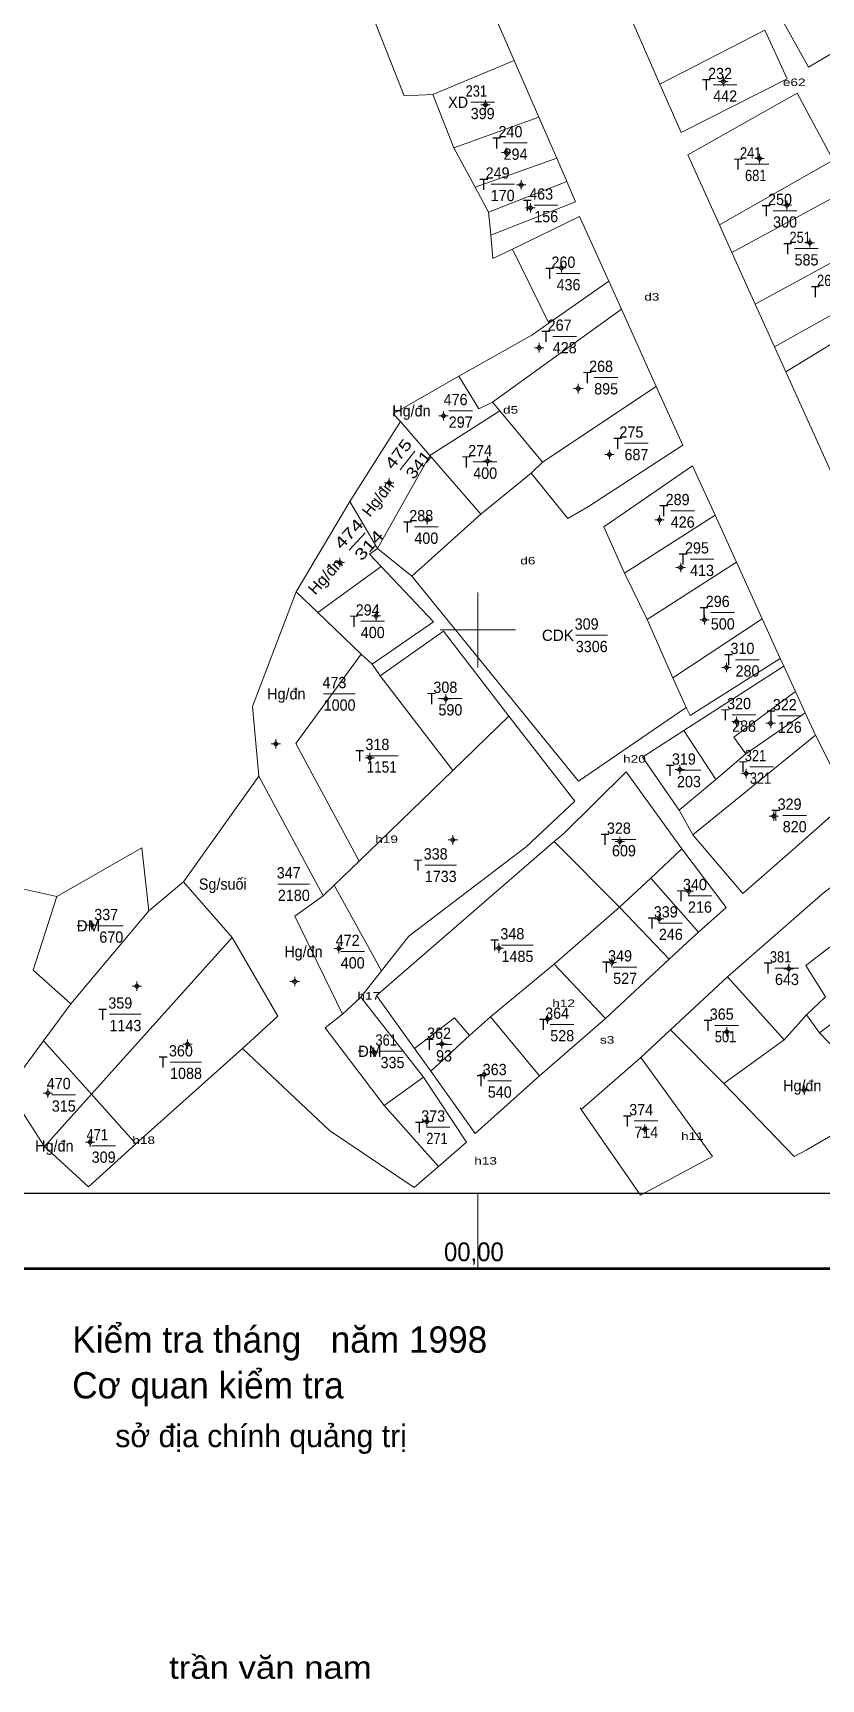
# Model space of a CAD drawing. Header units: metres. Extents: x 399630 to 400794, y 49521 to 50842.
# Drawn here: x 399881.7 to 400091.2, y 49520.8 to 49958.9 of the extents above; entities that cross this region are included whole.
import ezdxf
from ezdxf.enums import TextEntityAlignment as Align

# ---------------------------------------------------------------- set-up
doc = ezdxf.new("R2010")
doc.units = ezdxf.units.M
doc.header["$LTSCALE"] = 1.2
for name, color, linetype, lineweight in [('11', 7, 'Continuous', 13), ('15', 7, 'Continuous', 13), ('22', 7, 'Continuous', 13), ('63', 7, 'Continuous', 13)]:
    doc.layers.add(name, color=color, linetype=linetype, lineweight=lineweight)
doc.layers.add('50', color=7, linetype='Continuous')

msp = doc.modelspace()

# ---------------------------------------------------------------- hatches: boundary and pattern name
at = {"layer": '11'}
for points in [[(400065.419, 49945.978, 1), (400065.119, 49945.978, 1)], [(400002.199, 49939.7, 1), (400001.899, 49939.7, 1)], [(400007.665, 49927.047, 1), (400007.365, 49927.047, 1)], [(400075.038, 49925.444, 1), (400074.738, 49925.444, 1)], [(400011.676, 49918.407, 1), (400011.376, 49918.407, 1)], [(400014.108, 49912.313, 1), (400013.808, 49912.313, 1)], [(400082.262, 49913.033, 1), (400081.962, 49913.033, 1)], [(400088.379, 49902.978, 1), (400088.079, 49902.978, 1)], [(400022.407, 49896.379, 1), (400022.107, 49896.379, 1)], [(400016.454, 49875.115, 1), (400016.154, 49875.115, 1)], [(400026.858, 49864.205, 1), (400026.558, 49864.205, 1)], [(399991.049, 49856.975, 1), (399990.749, 49856.975, 1)], [(400002.741, 49844.872, 1), (400002.441, 49844.872, 1)], [(400035.141, 49846.647, 1), (400034.841, 49846.647, 1)], [(399976.573, 49839.159, 1), (399976.273, 49839.159, 1)], [(399986.71, 49829.325, 1), (399986.41, 49829.325, 1)], [(400048.43, 49829.259, 1), (400048.13, 49829.259, 1)], [(399963.493, 49817.965, 1), (399963.193, 49817.965, 1)], [(400054.077, 49816.602, 1), (400053.777, 49816.602, 1)], [(399973.091, 49803.709, 1), (399972.791, 49803.709, 1)], [(400060.384, 49802.723, 1), (400060.084, 49802.723, 1)], [(400066.294, 49790.017, 1), (400065.994, 49790.017, 1)], [(399991.643, 49781.646, 1), (399991.343, 49781.646, 1)], [(400068.955, 49775.59, 1), (400068.655, 49775.59, 1)], [(400077.998, 49775.149, 1), (400077.698, 49775.149, 1)], [(399946.447, 49769.68, 1), (399946.147, 49769.68, 1)], [(399971.421, 49765.996, 1), (399971.121, 49765.996, 1)], [(400053.873, 49762.879, 1), (400053.573, 49762.879, 1)], [(400071.529, 49761.788, 1), (400071.229, 49761.788, 1)], [(400078.814, 49750.452, 1), (400078.514, 49750.452, 1)], [(399993.538, 49744.098, 1), (399993.238, 49744.098, 1)], [(400037.918, 49743.712, 1), (400037.618, 49743.712, 1)], [(400056.222, 49730.516, 1), (400055.922, 49730.516, 1)], [(399897.557, 49721.447, 1), (399897.257, 49721.447, 1)], [(400048.368, 49723.126, 1), (400048.068, 49723.126, 1)], [(399963.181, 49715.203, 1), (399962.881, 49715.203, 1)], [(400005.752, 49715.335, 1), (400005.452, 49715.335, 1)], [(400035.801, 49711.521, 1), (400035.501, 49711.521, 1)], [(400082.793, 49709.826, 1), (400082.493, 49709.826, 1)], [(399909.498, 49705.183, 1), (399909.198, 49705.183, 1)], [(399951.446, 49706.468, 1), (399951.146, 49706.468, 1)], [(400018.661, 49696.412, 1), (400018.361, 49696.412, 1)], [(399922.947, 49689.748, 1), (399922.647, 49689.748, 1)], [(399990.569, 49689.844, 1), (399990.269, 49689.844, 1)], [(400066.35, 49693.044, 1), (400066.05, 49693.044, 1)], [(399972.486, 49687.629, 1), (399972.186, 49687.629, 1)], [(400001.859, 49681.683, 1), (400001.559, 49681.683, 1)], [(399885.805, 49676.701, 1), (399885.505, 49676.701, 1)], [(400086.9, 49677.568, 1), (400086.6, 49677.568, 1)], [(399986.607, 49669.178, 1), (399986.307, 49669.178, 1)], [(399897.079, 49663.72, 1), (399896.779, 49663.72, 1)], [(400044.535, 49667.144, 1), (400044.235, 49667.144, 1)]]:
    msp.add_hatch(color=256, dxfattribs=at).paths.add_polyline_path(points)

# ---------------------------------------------------------------- linework, layer by layer
for p, q in [((400064.64, 49945.98), (400064.02, 49945.98)), ((400065.27, 49947.23), (400065.27, 49946.6)), ((400065.27, 49945.35), (400065.27, 49944.73)), ((400066.52, 49945.98), (400065.89, 49945.98)), ((400001.42, 49939.7), (400000.8, 49939.7)), ((400002.05, 49940.95), (400002.05, 49940.33)), ((400003.3, 49939.7), (400002.67, 49939.7)), ((400002.05, 49939.08), (400002.05, 49938.45)), ((400006.89, 49927.05), (400006.27, 49927.05)), ((400007.52, 49928.3), (400007.52, 49927.67)), ((400007.52, 49926.42), (400007.52, 49925.8)), ((400008.77, 49927.05), (400008.14, 49927.05)), ((400074.89, 49926.69), (400074.89, 49926.07)), ((400074.26, 49925.44), (400073.64, 49925.44)), ((400074.89, 49924.82), (400074.89, 49924.19)), ((400076.14, 49925.44), (400075.51, 49925.44)), ((400010.9, 49918.41), (400010.28, 49918.41)), ((400011.53, 49919.66), (400011.53, 49919.03)), ((400011.53, 49917.78), (400011.53, 49917.16)), ((400012.78, 49918.41), (400012.15, 49918.41)), ((400013.96, 49913.56), (400013.96, 49912.94)), ((400082.11, 49914.28), (400082.11, 49913.66)), ((400013.33, 49912.31), (400012.71, 49912.31)), ((400013.96, 49911.69), (400013.96, 49911.06)), ((400015.21, 49912.31), (400014.58, 49912.31)), ((400081.49, 49913.03), (400080.86, 49913.03)), ((400082.11, 49912.41), (400082.11, 49911.78)), ((400083.36, 49913.03), (400082.74, 49913.03)), ((400087.6, 49902.98), (400086.98, 49902.98)), ((400088.23, 49904.23), (400088.23, 49903.6)), ((400088.23, 49902.35), (400088.23, 49901.73)), ((400089.48, 49902.98), (400088.85, 49902.98)), ((400021.63, 49896.38), (400021.01, 49896.38)), ((400022.26, 49897.63), (400022.26, 49897)), ((400022.26, 49895.75), (400022.26, 49895.13)), ((400023.51, 49896.38), (400022.88, 49896.38)), ((400015.68, 49875.11), (400015.05, 49875.11)), ((400016.3, 49876.36), (400016.3, 49875.74)), ((400016.3, 49874.49), (400016.3, 49873.86)), ((400017.55, 49875.11), (400016.93, 49875.11)), ((400026.71, 49865.46), (400026.71, 49864.83)), ((400026.08, 49864.21), (400025.46, 49864.21)), ((400026.71, 49863.58), (400026.71, 49862.96)), ((400027.96, 49864.21), (400027.33, 49864.21)), ((399990.27, 49856.98), (399989.65, 49856.98)), ((399990.9, 49858.23), (399990.9, 49857.6)), ((399990.9, 49856.35), (399990.9, 49855.73)), ((399992.15, 49856.98), (399991.52, 49856.98)), ((400034.99, 49847.9), (400034.99, 49847.27)), ((400001.97, 49844.87), (400001.34, 49844.87)), ((400002.59, 49846.12), (400002.59, 49845.5)), ((400002.59, 49844.25), (400002.59, 49843.62)), ((400003.84, 49844.87), (400003.22, 49844.87)), ((400034.37, 49846.65), (400033.74, 49846.65)), ((400034.99, 49846.02), (400034.99, 49845.4)), ((400036.24, 49846.65), (400035.62, 49846.65)), ((399975.8, 49839.16), (399975.17, 49839.16)), ((399976.42, 49840.41), (399976.42, 49839.78)), ((399977.67, 49839.16), (399977.05, 49839.16)), ((399976.42, 49838.53), (399976.42, 49837.91)), ((399986.56, 49830.57), (399986.56, 49829.95)), ((400048.28, 49830.51), (400048.28, 49829.88)), ((399985.94, 49829.32), (399985.31, 49829.32)), ((399986.56, 49828.7), (399986.56, 49828.07)), ((399987.81, 49829.32), (399987.19, 49829.32)), ((400047.66, 49829.26), (400047.03, 49829.26)), ((400048.28, 49828.63), (400048.28, 49828.01)), ((400049.53, 49829.26), (400048.91, 49829.26)), ((399962.72, 49817.97), (399962.09, 49817.97)), ((399963.34, 49819.22), (399963.34, 49818.59)), ((399963.34, 49817.34), (399963.34, 49816.72)), ((399964.59, 49817.97), (399963.97, 49817.97)), ((400053.93, 49817.85), (400053.93, 49817.23)), ((400053.3, 49816.6), (400052.68, 49816.6)), ((400053.93, 49815.98), (400053.93, 49815.35)), ((400055.18, 49816.6), (400054.55, 49816.6)), ((399972.94, 49804.96), (399972.94, 49804.33)), ((400060.23, 49803.97), (400060.23, 49803.35)), ((399972.32, 49803.71), (399971.69, 49803.71)), ((399972.94, 49803.08), (399972.94, 49802.46)), ((399974.19, 49803.71), (399973.57, 49803.71)), ((400059.61, 49802.72), (400058.98, 49802.72)), ((400060.23, 49802.1), (400060.23, 49801.47)), ((400061.48, 49802.72), (400060.86, 49802.72)), ((400066.14, 49791.27), (400066.14, 49790.64)), ((400065.52, 49790.02), (400064.89, 49790.02)), ((400066.14, 49789.39), (400066.14, 49788.77)), ((400067.39, 49790.02), (400066.77, 49790.02)), ((399991.49, 49782.9), (399991.49, 49782.27)), ((399990.87, 49781.65), (399990.24, 49781.65)), ((399991.49, 49781.02), (399991.49, 49780.4)), ((399992.74, 49781.65), (399992.12, 49781.65)), ((400068.18, 49775.59), (400067.55, 49775.59)), ((400068.8, 49776.84), (400068.8, 49776.21)), ((400068.8, 49774.96), (400068.8, 49774.34)), ((400070.05, 49775.59), (400069.43, 49775.59)), ((400077.22, 49775.15), (400076.6, 49775.15)), ((400077.85, 49776.4), (400077.85, 49775.77)), ((400077.85, 49774.52), (400077.85, 49773.9)), ((400079.1, 49775.15), (400078.47, 49775.15)), ((399945.67, 49769.68), (399945.05, 49769.68)), ((399946.3, 49770.93), (399946.3, 49770.31)), ((399946.3, 49769.06), (399946.3, 49768.43)), ((399947.55, 49769.68), (399946.92, 49769.68)), ((399970.65, 49766), (399970.02, 49766)), ((399971.27, 49767.25), (399971.27, 49766.62)), ((399971.27, 49765.37), (399971.27, 49764.75)), ((399972.52, 49766), (399971.9, 49766)), ((400053.1, 49762.88), (400052.47, 49762.88)), ((400053.72, 49764.13), (400053.72, 49763.5)), ((400053.72, 49762.25), (400053.72, 49761.63)), ((400054.97, 49762.88), (400054.35, 49762.88)), ((400070.75, 49761.79), (400070.13, 49761.79)), ((400071.38, 49763.04), (400071.38, 49762.41)), ((400071.38, 49761.16), (400071.38, 49760.54)), ((400072.63, 49761.79), (400072, 49761.79)), ((400078.66, 49751.7), (400078.66, 49751.08)), ((400078.04, 49750.45), (400077.41, 49750.45)), ((400078.66, 49749.83), (400078.66, 49749.2)), ((400079.91, 49750.45), (400079.29, 49750.45)), ((399992.76, 49744.1), (399992.14, 49744.1)), ((399993.39, 49745.35), (399993.39, 49744.72)), ((399993.39, 49743.47), (399993.39, 49742.85)), ((399994.64, 49744.1), (399994.01, 49744.1)), ((400037.14, 49743.71), (400036.52, 49743.71)), ((400037.77, 49744.96), (400037.77, 49744.34)), ((400037.77, 49743.09), (400037.77, 49742.46)), ((400039.02, 49743.71), (400038.39, 49743.71)), ((400055.45, 49730.52), (400054.82, 49730.52)), ((400056.07, 49731.77), (400056.07, 49731.14)), ((400056.07, 49729.89), (400056.07, 49729.27)), ((400057.32, 49730.52), (400056.7, 49730.52)), ((399896.78, 49721.45), (399896.16, 49721.45)), ((399897.41, 49722.7), (399897.41, 49722.07)), ((399897.41, 49720.82), (399897.41, 49720.2)), ((399898.66, 49721.45), (399898.03, 49721.45)), ((400047.59, 49723.13), (400046.97, 49723.13)), ((400048.22, 49724.38), (400048.22, 49723.75)), ((400048.22, 49722.5), (400048.22, 49721.88)), ((400049.47, 49723.13), (400048.84, 49723.13)), ((399963.03, 49716.45), (399963.03, 49715.83)), ((400005.6, 49716.59), (400005.6, 49715.96)), ((399962.41, 49715.2), (399961.78, 49715.2)), ((399963.03, 49714.58), (399963.03, 49713.95)), ((399964.28, 49715.2), (399963.66, 49715.2)), ((400004.98, 49715.34), (400004.35, 49715.34)), ((400005.6, 49714.71), (400005.6, 49714.09)), ((400006.85, 49715.34), (400006.23, 49715.34)), ((400035.65, 49712.77), (400035.65, 49712.15)), ((399951.3, 49707.72), (399951.3, 49707.09)), ((400035.03, 49711.52), (400034.4, 49711.52)), ((400035.65, 49710.9), (400035.65, 49710.27)), ((400036.9, 49711.52), (400036.28, 49711.52)), ((400082.02, 49709.83), (400081.39, 49709.83)), ((400082.64, 49711.08), (400082.64, 49710.45)), ((400082.64, 49709.2), (400082.64, 49708.58)), ((400083.89, 49709.83), (400083.27, 49709.83)), ((399908.72, 49705.18), (399908.1, 49705.18)), ((399909.35, 49706.43), (399909.35, 49705.81)), ((399909.35, 49704.56), (399909.35, 49703.93)), ((399910.6, 49705.18), (399909.97, 49705.18)), ((399950.67, 49706.47), (399950.05, 49706.47)), ((399951.3, 49705.84), (399951.3, 49705.22)), ((399952.55, 49706.47), (399951.92, 49706.47)), ((400017.89, 49696.41), (400017.26, 49696.41)), ((400018.51, 49697.66), (400018.51, 49697.04)), ((400018.51, 49695.79), (400018.51, 49695.16)), ((400019.76, 49696.41), (400019.14, 49696.41)), ((400066.2, 49694.29), (400066.2, 49693.67)), ((399922.8, 49691), (399922.8, 49690.37)), ((399990.42, 49691.09), (399990.42, 49690.47)), ((400065.57, 49693.04), (400064.95, 49693.04)), ((400066.2, 49692.42), (400066.2, 49691.79)), ((400067.45, 49693.04), (400066.82, 49693.04)), ((399922.17, 49689.75), (399921.55, 49689.75)), ((399922.8, 49689.12), (399922.8, 49688.5)), ((399924.05, 49689.75), (399923.42, 49689.75)), ((399971.71, 49687.63), (399971.09, 49687.63)), ((399972.34, 49688.88), (399972.34, 49688.25)), ((399972.34, 49687), (399972.34, 49686.38)), ((399973.59, 49687.63), (399972.96, 49687.63)), ((399989.79, 49689.84), (399989.17, 49689.84)), ((399990.42, 49689.22), (399990.42, 49688.59)), ((399991.67, 49689.84), (399991.04, 49689.84)), ((400001.08, 49681.68), (400000.46, 49681.68)), ((400001.71, 49682.93), (400001.71, 49682.31)), ((400002.96, 49681.68), (400002.33, 49681.68)), ((399885.66, 49677.95), (399885.66, 49677.33)), ((400001.71, 49681.06), (400001.71, 49680.43)), ((400086.12, 49677.57), (400085.5, 49677.57)), ((400086.75, 49678.82), (400086.75, 49678.19)), ((400086.75, 49676.94), (400086.75, 49676.32)), ((400088, 49677.57), (400087.37, 49677.57)), ((399885.03, 49676.7), (399884.41, 49676.7)), ((399885.66, 49676.08), (399885.66, 49675.45)), ((399886.91, 49676.7), (399886.28, 49676.7)), ((399985.83, 49669.18), (399985.21, 49669.18)), ((399986.46, 49670.43), (399986.46, 49669.8)), ((399986.46, 49668.55), (399986.46, 49667.93)), ((399987.71, 49669.18), (399987.08, 49669.18)), ((400044.38, 49668.39), (400044.38, 49667.77)), ((399896.3, 49663.72), (399895.68, 49663.72)), ((399896.93, 49664.97), (399896.93, 49664.34)), ((399898.18, 49663.72), (399897.55, 49663.72)), ((400043.76, 49667.14), (400043.13, 49667.14)), ((400044.38, 49666.52), (400044.38, 49665.89)), ((400045.63, 49667.14), (400045.01, 49667.14)), ((399896.93, 49663.09), (399896.93, 49662.47))]:
    msp.add_line(p, q, dxfattribs=at)
for points in [[(400065.27, 49946.6), (400064.64, 49945.98), (400065.27, 49945.35), (400065.89, 49945.98)], [(400002.05, 49940.33), (400001.42, 49939.7), (400002.05, 49939.08), (400002.67, 49939.7)], [(400007.52, 49927.67), (400006.89, 49927.05), (400007.52, 49926.42), (400008.14, 49927.05)], [(400074.89, 49926.07), (400074.26, 49925.44), (400074.89, 49924.82), (400075.51, 49925.44)], [(400011.53, 49919.03), (400010.9, 49918.41), (400011.53, 49917.78), (400012.15, 49918.41)], [(400082.11, 49913.66), (400081.49, 49913.03), (400082.11, 49912.41), (400082.74, 49913.03)], [(400013.96, 49912.94), (400013.33, 49912.31), (400013.96, 49911.69), (400014.58, 49912.31)], [(400088.23, 49903.6), (400087.6, 49902.98), (400088.23, 49902.35), (400088.85, 49902.98)], [(400022.26, 49897), (400021.63, 49896.38), (400022.26, 49895.75), (400022.88, 49896.38)], [(400016.3, 49875.74), (400015.68, 49875.11), (400016.3, 49874.49), (400016.93, 49875.11)], [(400026.71, 49864.83), (400026.08, 49864.21), (400026.71, 49863.58), (400027.33, 49864.21)], [(399990.9, 49857.6), (399990.27, 49856.98), (399990.9, 49856.35), (399991.52, 49856.98)], [(400002.59, 49845.5), (400001.97, 49844.87), (400002.59, 49844.25), (400003.22, 49844.87)], [(400034.99, 49847.27), (400034.37, 49846.65), (400034.99, 49846.02), (400035.62, 49846.65)], [(399976.42, 49839.78), (399975.8, 49839.16), (399976.42, 49838.53), (399977.05, 49839.16)], [(399986.56, 49829.95), (399985.94, 49829.32), (399986.56, 49828.7), (399987.19, 49829.32)], [(400048.28, 49829.88), (400047.66, 49829.26), (400048.28, 49828.63), (400048.91, 49829.26)], [(399963.34, 49818.59), (399962.72, 49817.97), (399963.34, 49817.34), (399963.97, 49817.97)], [(400053.93, 49817.23), (400053.3, 49816.6), (400053.93, 49815.98), (400054.55, 49816.6)], [(399972.94, 49804.33), (399972.32, 49803.71), (399972.94, 49803.08), (399973.57, 49803.71)], [(400060.23, 49803.35), (400059.61, 49802.72), (400060.23, 49802.1), (400060.86, 49802.72)], [(400066.14, 49790.64), (400065.52, 49790.02), (400066.14, 49789.39), (400066.77, 49790.02)], [(399991.49, 49782.27), (399990.87, 49781.65), (399991.49, 49781.02), (399992.12, 49781.65)], [(400068.8, 49776.21), (400068.18, 49775.59), (400068.8, 49774.96), (400069.43, 49775.59)], [(400077.85, 49775.77), (400077.22, 49775.15), (400077.85, 49774.52), (400078.47, 49775.15)], [(399946.3, 49770.31), (399945.67, 49769.68), (399946.3, 49769.06), (399946.92, 49769.68)], [(399971.27, 49766.62), (399970.65, 49766), (399971.27, 49765.37), (399971.9, 49766)], [(400053.72, 49763.5), (400053.1, 49762.88), (400053.72, 49762.25), (400054.35, 49762.88)], [(400071.38, 49762.41), (400070.75, 49761.79), (400071.38, 49761.16), (400072, 49761.79)], [(400078.66, 49751.08), (400078.04, 49750.45), (400078.66, 49749.83), (400079.29, 49750.45)], [(399993.39, 49744.72), (399992.76, 49744.1), (399993.39, 49743.47), (399994.01, 49744.1)], [(400037.77, 49744.34), (400037.14, 49743.71), (400037.77, 49743.09), (400038.39, 49743.71)], [(400056.07, 49731.14), (400055.45, 49730.52), (400056.07, 49729.89), (400056.7, 49730.52)], [(399897.41, 49722.07), (399896.78, 49721.45), (399897.41, 49720.82), (399898.03, 49721.45)], [(400048.22, 49723.75), (400047.59, 49723.13), (400048.22, 49722.5), (400048.84, 49723.13)], [(399963.03, 49715.83), (399962.41, 49715.2), (399963.03, 49714.58), (399963.66, 49715.2)], [(400005.6, 49715.96), (400004.98, 49715.34), (400005.6, 49714.71), (400006.23, 49715.34)], [(400035.65, 49712.15), (400035.03, 49711.52), (400035.65, 49710.9), (400036.28, 49711.52)], [(400082.64, 49710.45), (400082.02, 49709.83), (400082.64, 49709.2), (400083.27, 49709.83)], [(399909.35, 49705.81), (399908.72, 49705.18), (399909.35, 49704.56), (399909.97, 49705.18)], [(399951.3, 49707.09), (399950.67, 49706.47), (399951.3, 49705.84), (399951.92, 49706.47)], [(400018.51, 49697.04), (400017.89, 49696.41), (400018.51, 49695.79), (400019.14, 49696.41)], [(399922.8, 49690.37), (399922.17, 49689.75), (399922.8, 49689.12), (399923.42, 49689.75)], [(399990.42, 49690.47), (399989.79, 49689.84), (399990.42, 49689.22), (399991.04, 49689.84)], [(400066.2, 49693.67), (400065.57, 49693.04), (400066.2, 49692.42), (400066.82, 49693.04)], [(399972.34, 49688.25), (399971.71, 49687.63), (399972.34, 49687), (399972.96, 49687.63)], [(400001.71, 49682.31), (400001.08, 49681.68), (400001.71, 49681.06), (400002.33, 49681.68)], [(399885.66, 49677.33), (399885.03, 49676.7), (399885.66, 49676.08), (399886.28, 49676.7)], [(400086.75, 49678.19), (400086.12, 49677.57), (400086.75, 49676.94), (400087.37, 49677.57)], [(399986.46, 49669.8), (399985.83, 49669.18), (399986.46, 49668.55), (399987.08, 49669.18)], [(399896.93, 49664.34), (399896.3, 49663.72), (399896.93, 49663.09), (399897.55, 49663.72)], [(400044.38, 49667.77), (400043.76, 49667.14), (400044.38, 49666.52), (400045.01, 49667.14)]]:
    msp.add_lwpolyline(points, close=True, dxfattribs=at)
for centre in [(400065.269, 49945.978), (400002.049, 49939.7), (400007.515, 49927.047), (400074.888, 49925.444), (400011.526, 49918.407), (400013.958, 49912.313), (400082.112, 49913.033), (400088.229, 49902.978), (400022.257, 49896.379), (400016.304, 49875.115), (400026.708, 49864.205), (399990.899, 49856.975), (400002.591, 49844.872), (400034.991, 49846.647), (399976.423, 49839.159), (399986.56, 49829.325), (400048.28, 49829.259), (399963.343, 49817.965), (400053.927, 49816.602), (399972.941, 49803.709), (400060.234, 49802.723), (400066.144, 49790.017), (399991.493, 49781.646), (400068.805, 49775.59), (400077.848, 49775.149), (399946.297, 49769.68), (399971.271, 49765.996), (400053.723, 49762.879), (400071.379, 49761.788), (400078.664, 49750.452), (399993.388, 49744.098), (400037.768, 49743.712), (400056.072, 49730.516), (399897.407, 49721.447), (400048.218, 49723.126), (399963.031, 49715.203), (400005.602, 49715.335), (400035.651, 49711.521), (400082.643, 49709.826), (399909.348, 49705.183), (399951.296, 49706.468), (400018.511, 49696.412), (399922.797, 49689.748), (399990.419, 49689.844), (400066.2, 49693.044), (399972.336, 49687.629), (400001.709, 49681.683), (399885.655, 49676.701), (400086.75, 49677.568), (399986.457, 49669.178), (399896.929, 49663.72), (400044.385, 49667.144)]:
    msp.add_circle(centre, 0.15, dxfattribs=at)
at = {"layer": '15'}
for p, q in [((400062.57, 49945.08), (400068.87, 49945.08)), ((399998.1, 49940.42), (400004.4, 49940.42)), ((400006.84, 49929.6), (400013.14, 49929.6)), ((400071.04, 49923.95), (400077.34, 49923.95)), ((400003.42, 49918.6), (400009.72, 49918.6)), ((400015, 49913), (400021.3, 49913)), ((400078.5, 49911.56), (400084.8, 49911.56)), ((400084.2, 49901.48), (400090.5, 49901.48)), ((400020.92, 49894.86), (400027.22, 49894.86)), ((400019.92, 49878.1), (400026.22, 49878.1)), ((400030.93, 49867.16), (400037.23, 49867.16)), ((399992.26, 49858.3), (399998.56, 49858.3)), ((399979.37, 49842.62), (399983.24, 49847.58)), ((400038.99, 49849.66), (400045.29, 49849.66)), ((399998.77, 49844.72), (400005.07, 49844.72)), ((400051.28, 49831.7), (400057.58, 49831.7)), ((399965.77, 49821.21), (399970.01, 49825.87)), ((399983.12, 49827.41), (399989.42, 49827.41)), ((400056.42, 49818.84), (400062.72, 49818.84)), ((400061.94, 49804.6), (400068.24, 49804.6)), ((399968.88, 49802.32), (399975.18, 49802.32)), ((400026.04, 49798.58), (400034.44, 49798.58)), ((400068.52, 49792.08), (400074.82, 49792.08)), ((399959, 49783), (399967.4, 49783)), ((399989.52, 49781.74), (399995.82, 49781.74)), ((400067.61, 49777.4), (400073.91, 49777.4)), ((400079.76, 49777.11), (400086.06, 49777.11)), ((399970.42, 49766.53), (399978.82, 49766.53)), ((400052.94, 49762.64), (400059.24, 49762.64)), ((400072.31, 49763.56), (400078.61, 49763.56)), ((400081.06, 49750.64), (400087.36, 49750.64)), ((400035.66, 49744.24), (400041.96, 49744.24)), ((399985.9, 49737.4), (399994.3, 49737.4)), ((399946.83, 49732.37), (399955.23, 49732.37)), ((400055.88, 49729.24), (400062.18, 49729.24)), ((399899.36, 49721.26), (399905.66, 49721.26)), ((400048.13, 49721.98), (400054.43, 49721.98)), ((400006.29, 49716.14), (400014.69, 49716.14)), ((399963.55, 49714.4), (399969.85, 49714.4)), ((400035.98, 49710.27), (400042.28, 49710.27)), ((400079, 49710), (400085.3, 49710)), ((399902.06, 49697.72), (399910.46, 49697.72)), ((400019.25, 49695.01), (400025.55, 49695.01)), ((400063.01, 49694.76), (400069.31, 49694.76)), ((399974.13, 49687.88), (399980.43, 49687.88)), ((399988.9, 49689.67), (399993.1, 49689.67)), ((399918.17, 49685), (399926.57, 49685)), ((400002.65, 49680.02), (400008.95, 49680.02)), ((399886.73, 49676.3), (399893.03, 49676.3)), ((400041.59, 49669.33), (400047.89, 49669.33)), ((399986.29, 49667.66), (399992.59, 49667.66)), ((399897.33, 49662.7), (399903.63, 49662.7))]:
    msp.add_line(p, q, dxfattribs=at)
at = {"layer": '22'}
for p, q in [((400048.41, 49945.27), (400076.31, 49959.62)), ((399988.07, 49942.52), (400009.69, 49951.5)), ((399993.61, 49928.28), (400016.24, 49936.42)), ((399999.28, 49917.79), (400020.97, 49925.53)), ((400064.24, 49907.76), (400094.51, 49925.03)), ((400002.85, 49911.19), (399999.28, 49917.79)), ((400023.68, 49919.3), (400002.85, 49911.19)), ((400067.56, 49900.41), (400101.04, 49918.6)), ((400002.85, 49911.19), (400003.41, 49905.22)), ((400009.19, 49901.36), (400027.06, 49910.04)), ((400003.41, 49905.22), (400003.42, 49905.02)), ((400073.76, 49886.66), (400110.39, 49906.67)), ((400009.19, 49901.36), (400018.9, 49881.63)), ((400078.85, 49875.37), (400116.55, 49896.37)), ((400018.9, 49881.63), (400034.84, 49892.77)), ((400081.85, 49868.72), (400119.07, 49891.45)), ((400003.88, 49860.63), (400038.18, 49885.36)), ((400017.21, 49844.62), (400047.43, 49864.82)), ((400005.8, 49858.32), (399987.27, 49846.41)), ((399965.97, 49834.21), (399979.41, 49855.48)), ((399987.27, 49846.41), (400000.77, 49830.83)), ((400014.18, 49841.73), (400017.21, 49844.62)), ((400063.07, 49830.5), (400038.99, 49815.07)), ((400068.73, 49818.05), (400044.98, 49802.76)), ((400075.58, 49802.98), (400068.73, 49818.05)), ((399974.28, 49816.88), (399957.5, 49804.6)), ((400051.8, 49787.25), (400075.58, 49802.98)), ((399971.87, 49790.85), (399974.03, 49787.76)), ((399993.36, 49762.58), (399974.03, 49787.76)), ((400054.77, 49773.25), (400081.33, 49790.39)), ((400071.28, 49767.02), (400087.03, 49777.9)), ((399993.36, 49762.58), (400008.27, 49777.08)), ((400054.77, 49773.25), (400063.25, 49760.23)), ((400089.74, 49771.97), (400057.19, 49745.46)), ((399921.75, 49732.93), (399941.75, 49761.04)), ((399958.87, 49729.23), (399941.75, 49761.04)), ((399968.48, 49738.5), (399993.36, 49762.58)), ((400057.19, 49745.46), (400053.53, 49752.02)), ((400020.25, 49743.7), (400037.69, 49726.25)), ((400070.44, 49729.84), (400057.19, 49745.46)), ((400058.64, 49719.53), (400045.96, 49733.98)), ((399974.41, 49709.3), (399961.84, 49732.1)), ((399891.77, 49700.48), (399912.51, 49725.26)), ((400037.69, 49726.25), (400050.9, 49712.38)), ((399974.41, 49709.3), (399980, 49716.35)), ((400056.87, 49717.93), (400050.9, 49712.38)), ((400050.9, 49712.38), (400033.92, 49696.59)), ((400117.08, 49712.59), (400090.82, 49692.79)), ((399974.41, 49709.3), (399968.88, 49702.31)), ((400020.29, 49711.09), (400033.92, 49696.59)), ((400066.37, 49707.64), (400081.42, 49690.91)), ((399884.52, 49690.61), (399891.77, 49700.48)), ((400003.34, 49697.07), (400016.42, 49681.32)), ((400033.92, 49696.59), (400016.42, 49681.32)), ((400090.82, 49692.79), (400087.37, 49697.53)), ((399987.5, 49682.54), (399997.75, 49692.06)), ((400051.25, 49693.58), (400043.37, 49686.26)), ((400051.25, 49693.58), (400065.41, 49679.29)), ((400095.61, 49687.81), (400090.82, 49692.79)), ((399937.45, 49688.64), (399909.11, 49663.28)), ((399983.2, 49688.57), (399987.5, 49682.54)), ((400043.37, 49686.26), (400027.45, 49672.4)), ((399999.25, 49666.02), (399987.5, 49682.54)), ((400016.42, 49681.32), (399999.25, 49666.02)), ((399884.78, 49662.51), (399875.04, 49677.71)), ((399975.08, 49673.44), (399985.53, 49680.95)), ((399985.53, 49680.95), (399996.97, 49663.66)), ((399975.08, 49673.44), (399989.57, 49657.25)), ((400027.17, 49672.81), (400027.45, 49672.4))]:
    msp.add_line(p, q, dxfattribs=at)
for points in [[(399988.07, 49942.52), (399980.42, 49942.12), (399946.67, 50027.93)], [(399980.36, 50021.41), (399988.3, 50000.75), (400009.69, 49951.5)], [(400021.62, 50006.64), (400027.06, 49994.19), (400032.12, 49982.59), (400037.49, 49970.29), (400048.41, 49945.27), (400054.06, 49932.34)], [(400113.99, 49983.27), (400121.02, 49969.41), (400087.89, 49949.78), (400081.37, 49961.52)], [(400054.06, 49932.34), (400082.2, 49946.67), (400076.31, 49959.62)], [(400009.69, 49951.5), (400016.24, 49936.42), (400020.97, 49925.53), (400023.68, 49919.3)], [(399999.28, 49917.79), (399993.61, 49928.28), (399988.07, 49942.52)], [(400055.82, 49926.42), (400084.93, 49942.86), (400094.51, 49925.03)], [(400100.82, 49826.69), (400095.22, 49839.09), (400092.33, 49845.5), (400081.85, 49868.72), (400078.85, 49875.37), (400073.76, 49886.66), (400067.56, 49900.41), (400064.24, 49907.76), (400055.82, 49926.42)], [(400023.68, 49919.3), (400026, 49913.96), (400003.42, 49905.02)], [(400054.48, 49849.17), (400047.43, 49864.82), (400038.18, 49885.36), (400034.84, 49892.77), (400027.06, 49910.04)], [(400003.42, 49905.02), (400004, 49898.84), (400009.19, 49901.36)], [(400018.9, 49881.63), (400014.33, 49878.44), (399994.93, 49867.49)], [(399994.93, 49867.49), (399977.5, 49857.5), (399979.41, 49855.48)], [(399994.93, 49867.49), (400000.23, 49858.84), (400003.88, 49860.63)], [(400003.88, 49860.63), (400005.8, 49858.32), (400017.21, 49844.62)], [(399979.41, 49855.48), (399987.27, 49846.41), (399973.28, 49821.71)], [(400054.48, 49849.17), (400029.39, 49832.88), (400023.92, 49829.65), (400014.18, 49841.73)], [(400038.99, 49815.07), (400033.46, 49827.47), (400057.08, 49843.67)], [(400068.73, 49818.05), (400063.07, 49830.5), (400057.08, 49843.67)], [(399982.48, 49814.33), (400000.77, 49830.83), (400014.18, 49841.73)], [(399965.97, 49834.21), (399951.72, 49810.13), (399957.5, 49804.6), (399969.01, 49793.59), (399971.87, 49790.85)], [(399982.48, 49814.33), (399973.28, 49821.71), (399965.97, 49834.21)], [(399974.28, 49816.88), (399971.2, 49820.14), (399973.28, 49821.71)], [(399971.87, 49790.85), (399988.2, 49802.16), (399974.28, 49816.88)], [(400055.38, 49779.34), (400026.78, 49759.72), (399982.48, 49814.33)], [(400055.38, 49779.34), (400051.8, 49787.25), (400044.98, 49802.76), (400038.99, 49815.07)], [(399941.75, 49761.04), (399940.08, 49779.59), (399951.72, 49810.13)], [(400008.27, 49777.08), (399990.86, 49799.66), (399974.03, 49787.76)], [(400075.58, 49802.98), (400080.41, 49792.39), (400081.33, 49790.39), (400084.41, 49783.64), (400087.03, 49777.9), (400089.74, 49771.97), (400098.5, 49754.59)], [(399968.48, 49738.5), (399951.58, 49769.76), (399969.01, 49793.59)], [(400080.41, 49792.39), (400056.44, 49777.22), (400055.38, 49779.34)], [(400071.28, 49767.02), (400068.08, 49771.47), (400084.41, 49783.64)], [(400008.27, 49777.08), (400025.75, 49754.42), (400012.81, 49742.24), (399981.69, 49718.48), (399980, 49716.35)], [(400053.53, 49752.02), (400043.79, 49766.11), (400054.77, 49773.25)], [(400071.28, 49767.02), (400063.25, 49760.23), (400053.53, 49752.02)], [(400054.23, 49741.71), (400039.41, 49762.24), (400022.8, 49745.76), (400020.25, 49743.7)], [(400098.5, 49754.59), (400083.8, 49741.57), (400070.44, 49729.84)], [(399983.2, 49688.57), (399973.07, 49702.74), (400020.25, 49743.7)], [(399888.03, 49729.04), (399910.63, 49742.05), (399912.51, 49725.26)], [(399958.87, 49729.23), (399961.84, 49732.1), (399968.48, 49738.5)], [(399997.75, 49692.06), (400003.34, 49697.07), (400020.29, 49711.09), (400037.69, 49726.25), (400045.96, 49733.98), (400054.23, 49741.71), (400065.98, 49726.15)], [(400104.78, 49739.58), (400091.79, 49729.96), (400066.37, 49707.64), (400051.25, 49693.58)], [(399888.03, 49729.04), (399874.51, 49732.09), (399852.41, 49721.21), (399849.07, 49701.8)], [(399912.51, 49725.26), (399921.75, 49732.93), (399934.72, 49718.16)], [(399891.77, 49700.48), (399881.78, 49709.47), (399888.03, 49729.04)], [(399963.97, 49697.71), (399951.34, 49723.81), (399958.87, 49729.23)], [(400056.87, 49717.93), (400058.64, 49719.53), (400065.98, 49726.15)], [(399884.78, 49662.51), (399897.27, 49676.43), (399934.72, 49718.16)], [(399934.72, 49718.16), (399946.86, 49697.2), (399937.45, 49688.64)], [(400096.74, 49718.04), (400087.21, 49710.74), (400092.44, 49702.38)], [(399985.53, 49680.95), (399968.88, 49702.31), (399963.97, 49697.71)], [(400092.44, 49702.38), (400087.37, 49697.53), (400081.42, 49690.91), (400065.41, 49679.29)], [(399963.97, 49697.71), (399959.41, 49694.08), (399975.08, 49673.44)], [(399997.75, 49692.06), (399993.79, 49696.8), (399983.2, 49688.57)], [(399875.04, 49677.71), (399884.52, 49690.61), (399897.27, 49676.43), (399909.11, 49663.28)], [(399983.06, 49651.6), (399960.59, 49666.76), (399937.45, 49688.64)], [(400027.45, 49672.4), (400043.23, 49649.6), (400062.4, 49659.91), (400043.37, 49686.26)], [(400065.41, 49679.29), (400084.08, 49659.91), (400087.25, 49661.57), (400107.88, 49673.49), (400103.82, 49679.57), (400095.61, 49687.81)], [(399983.06, 49651.6), (399989.57, 49657.25), (399996.97, 49663.66)], [(399909.11, 49663.28), (399896.44, 49651.83), (399884.78, 49662.51)]]:
    msp.add_lwpolyline(points, dxfattribs=at)
at = {"layer": '63'}
for p, q in [((400000, 49790), (400000, 49810)), ((399990, 49800), (400010, 49800)), ((400000, 49630), (400000, 49650))]:
    msp.add_line(p, q, dxfattribs=at)
at = {"layer": '63', "lineweight": 53}
msp.add_lwpolyline([(399630, 49630), (399630, 50770), (400770, 50770), (400770, 49630)], close=True, dxfattribs=at)
at = {"layer": '63', "lineweight": 25}
msp.add_lwpolyline([(399650, 49650), (399650, 50750), (400750, 50750), (400750, 49650)], close=True, dxfattribs=at)

# ---------------------------------------------------------------- texts
at = {"layer": '15'}
for s, width, p in [('232', 0.95, (400061.22, 49946.58)), ('231', 0.85, (399996.75, 49941.92)), ('T', 0.95, (400059.57, 49943.58)), ('XD', 0.95, (399992.1, 49938.92)), ('442', 0.95, (400062.57, 49940.58)), ('399', 0.95, (399998.1, 49935.92)), ('T', 0.95, (400003.84, 49928.1)), ('240', 0.95, (400005.49, 49931.1)), ('294', 0.95, (400006.84, 49925.1)), ('241', 0.85, (400069.69, 49925.45)), ('249', 0.95, (400002.07, 49920.1)), ('T', 0.95, (400068.04, 49922.45)), ('681', 0.85, (400071.04, 49919.45)), ('T', 0.95, (400000.42, 49917.1)), ('170', 0.95, (400003.42, 49914.1)), ('T', 0.95, (400012, 49911.5)), ('463', 0.95, (400013.65, 49914.5)), ('250', 0.95, (400077.15, 49913.06)), ('156', 0.95, (400015, 49908.5)), ('T', 0.95, (400075.5, 49910.06)), ('300', 0.95, (400078.5, 49907.06)), ('251', 0.85, (400082.85, 49902.98)), ('T', 0.95, (400081.2, 49899.98)), ('T', 0.95, (400017.92, 49893.36)), ('260', 0.95, (400019.57, 49896.36)), ('585', 0.95, (400084.2, 49896.98)), ('436', 0.95, (400020.92, 49890.36)), ('T', 0.95, (400088.54, 49888.52)), ('261', 0.85, (400090.19, 49891.52)), ('267', 0.95, (400018.57, 49879.6)), ('T', 0.95, (400016.92, 49876.6)), ('428', 0.95, (400019.92, 49873.6)), ('268', 0.95, (400029.58, 49868.66)), ('T', 0.95, (400027.93, 49865.66)), ('895', 0.95, (400030.93, 49862.66)), ('476', 0.95, (399990.91, 49859.8)), ('Hg/đn', 0.95, (399977.26, 49856.8)), ('297', 0.95, (399992.26, 49853.8)), ('275', 0.95, (400037.64, 49851.16)), ('274', 0.95, (399997.42, 49846.22)), ('T', 0.95, (400035.99, 49848.16)), ('687', 0.95, (400038.99, 49845.16)), ('T', 0.95, (399995.77, 49843.22)), ('400', 0.95, (399998.77, 49840.22)), ('289', 0.95, (400049.93, 49833.2)), ('288', 0.95, (399981.77, 49828.91)), ('T', 0.95, (400048.28, 49830.2)), ('426', 0.95, (400051.28, 49827.2)), ('T', 0.95, (399980.12, 49825.91)), ('400', 0.95, (399983.12, 49822.91)), ('295', 0.95, (400055.07, 49820.34)), ('T', 0.95, (400053.42, 49817.34)), ('413', 0.95, (400056.42, 49814.34)), ('296', 0.95, (400060.59, 49806.1)), ('T', 0.95, (399965.88, 49800.82)), ('294', 0.95, (399967.53, 49803.82)), ('T', 0.95, (400058.94, 49803.1)), ('400', 0.95, (399968.88, 49797.82)), ('309', 0.95, (400025.74, 49800.08)), ('500', 0.95, (400061.94, 49800.1)), ('3306', 0.95, (400026.04, 49794.08)), ('310', 0.95, (400067.17, 49793.58)), ('T', 0.95, (400065.52, 49790.58)), ('280', 0.95, (400068.52, 49787.58)), ('473', 0.95, (399958.7, 49784.5)), ('308', 0.95, (399988.18, 49783.24)), ('Hg/đn', 0.95, (399944, 49781.5)), ('T', 0.95, (399986.52, 49780.24)), ('320', 0.95, (400066.26, 49778.9)), ('1000', 0.95, (399959, 49778.5)), ('590', 0.95, (399989.52, 49777.24)), ('T', 0.95, (400064.61, 49775.9)), ('T', 0.95, (400076.76, 49775.61)), ('322', 0.95, (400078.42, 49778.61)), ('288', 0.95, (400067.61, 49772.9)), ('126', 0.95, (400079.76, 49772.61)), ('318', 0.95, (399970.12, 49768.03)), ('T', 0.95, (399967.42, 49765.03)), ('1151', 0.9, (399970.42, 49762.03)), ('319', 0.95, (400051.59, 49764.14)), ('T', 0.95, (400069.31, 49762.06)), ('321', 0.85, (400070.96, 49765.06)), ('T', 0.95, (400049.94, 49761.14)), ('203', 0.95, (400052.94, 49758.14)), ('321', 0.85, (400072.31, 49759.06)), ('T', 0.95, (400078.06, 49749.14)), ('329', 0.95, (400079.7, 49752.14)), ('328', 0.95, (400034.31, 49745.74)), ('820', 0.95, (400081.06, 49746.14)), ('T', 0.95, (400032.66, 49742.74)), ('609', 0.95, (400035.66, 49739.74)), ('T', 0.95, (399982.9, 49735.9)), ('338', 0.95, (399985.6, 49738.9)), ('Sg/suối', 0.95, (399925.83, 49730.87)), ('347', 0.95, (399946.53, 49733.87)), ('1733', 0.95, (399985.9, 49732.9)), ('340', 0.95, (400054.53, 49730.74)), ('2180', 0.95, (399946.83, 49727.87)), ('T', 0.95, (400052.88, 49727.74)), ('337', 0.95, (399898.01, 49722.76)), ('339', 0.95, (400046.78, 49723.48)), ('216', 0.95, (400055.88, 49724.74)), ('348', 0.95, (400005.99, 49717.64)), ('T', 0.95, (400045.13, 49720.48)), ('246', 0.95, (400048.13, 49717.48)), ('670', 0.95, (399899.36, 49716.76)), ('472', 0.95, (399962.2, 49715.9)), ('T', 0.95, (400003.29, 49714.64)), ('Hg/đn', 0.95, (399948.55, 49712.9)), ('400', 0.95, (399963.55, 49709.9)), ('1485', 0.95, (400006.29, 49711.64)), ('T', 0.95, (400032.98, 49708.77)), ('349', 0.95, (400034.63, 49711.77)), ('381', 0.85, (400077.65, 49711.5)), ('527', 0.95, (400035.98, 49705.77)), ('T', 0.95, (400076, 49708.5)), ('643', 0.95, (400079, 49705.5)), ('T', 0.95, (399899.06, 49696.22)), ('359', 0.95, (399901.76, 49699.22)), ('364', 0.95, (400017.9, 49696.51)), ('365', 0.95, (400061.66, 49696.26)), ('1143', 0.95, (399902.06, 49693.22)), ('T', 0.95, (400016.25, 49693.51)), ('T', 0.95, (400060.01, 49693.26)), ('361', 0.85, (399972.78, 49689.38)), ('T', 0.95, (399985.9, 49688.17)), ('362', 0.95, (399986.5, 49691.17)), ('528', 0.95, (400019.25, 49690.51)), ('501', 0.85, (400063.01, 49690.26)), ('T', 0.95, (399915.17, 49683.5)), ('360', 0.95, (399917.87, 49686.5)), ('335', 0.95, (399974.13, 49683.38)), ('93', 0.95, (399988.9, 49685.17)), ('1088', 0.95, (399918.17, 49680.5)), ('T', 0.95, (399999.65, 49678.52)), ('363', 0.95, (400001.3, 49681.52)), ('470', 0.95, (399885.38, 49677.8)), ('540', 0.95, (400002.65, 49675.52)), ('Hg/đn', 0.95, (400081.17, 49677.22)), ('315', 0.95, (399886.73, 49671.8)), ('374', 0.95, (400040.24, 49670.83)), ('T', 0.95, (399983.29, 49666.16)), ('373', 0.95, (399984.94, 49669.16)), ('T', 0.95, (400038.59, 49667.83)), ('Hg/đn', 0.95, (399882.33, 49661.2)), ('471', 0.85, (399895.98, 49664.2)), ('271', 0.85, (399986.29, 49663.16)), ('714', 0.95, (400041.59, 49664.83)), ('309', 0.95, (399897.33, 49658.2))]:
    msp.add_text(s, height=3, dxfattribs=dict(at, width=width)).set_placement(p)
for s, rotation, width, p in [('475', 52.058, 1.3, (399977.36, 49842.47)), ('341', 52.058, 1.2, (399982.92, 49839.85)), ('474', 47.675, 1.35, (399963.75, 49821.22)), ('314', 47.675, 1.35, (399969.1, 49818.18)), ('Hg/đn', 47.675, 1.05, (399956.78, 49809.11))]:
    msp.add_text(s, height=3, rotation=rotation, dxfattribs=dict(at, width=width)).set_placement(p)
msp.add_text('Hg/đn', height=3, rotation=52.058, dxfattribs=at).set_placement((399971.33, 49829.86))
for s, p in [('CDK', (400017.04, 49797.08)), ('ĐM', (399893.36, 49719.76)), ('ĐM', (399968.13, 49686.38))]:
    msp.add_text(s, height=3, dxfattribs=at).set_placement(p)
at = {"layer": '22'}
for s, height, p in [('Kiểm tra tháng   năm 1998', 7, (399947.34, 49607.66)), ('Cơ quan kiểm tra', 7, (399928.25, 49595.49)), ('sở địa chính quảng trị', 6, (399942.365, 49582.52))]:
    msp.add_text(s, height=height, dxfattribs=at).set_placement(p, align=Align.CENTER)
at = {"layer": '22', "width": 1.15}
msp.add_text('trần văn nam', height=6, dxfattribs=at).set_placement((399944.845, 49520.89), align=Align.CENTER)
at = {"layer": '50', "width": 1.35}
for s, p in [('e62  ', (400085.115, 49944.74)), ('d3  ', (400047.265, 49887.65)), ('d3  ', (400047.265, 49887.65)), ('d5  ', (400009.705, 49857.57)), ('d5  ', (400009.705, 49857.57)), ('d6  ', (400014.285, 49817.43)), ('h20  ', (400042.645, 49764.67)), ('h19  ', (399976.745, 49743.3)), ('h17  ', (399971.985, 49701.62)), ('h17  ', (399971.985, 49701.62)), ('h17  ', (399971.985, 49701.62)), ('h17  ', (399971.985, 49701.62)), ('h12  ', (400023.805, 49699.65)), ('h12  ', (400023.805, 49699.65)), ('s3  ', (400035.375, 49689.91)), ('s3  ', (400035.375, 49689.91)), ('s3  ', (400035.375, 49689.91)), ('h18  ', (399912.155, 49663.21)), ('h18  ', (399912.155, 49663.21)), ('h11  ', (400058.035, 49664.29)), ('h13  ', (400003.065, 49657.72)), ('h13  ', (400003.065, 49657.72)), ('h13  ', (400003.065, 49657.72)), ('h13  ', (400003.065, 49657.72)), ('h13  ', (400003.065, 49657.72))]:
    msp.add_text(s, height=2, dxfattribs=at).set_placement(p, align=Align.CENTER)
at = {"layer": '63', "width": 0.95}
msp.add_text('00,00', height=5, dxfattribs=at).set_placement((399991, 49632))

doc.saveas('drawing.dxf')
